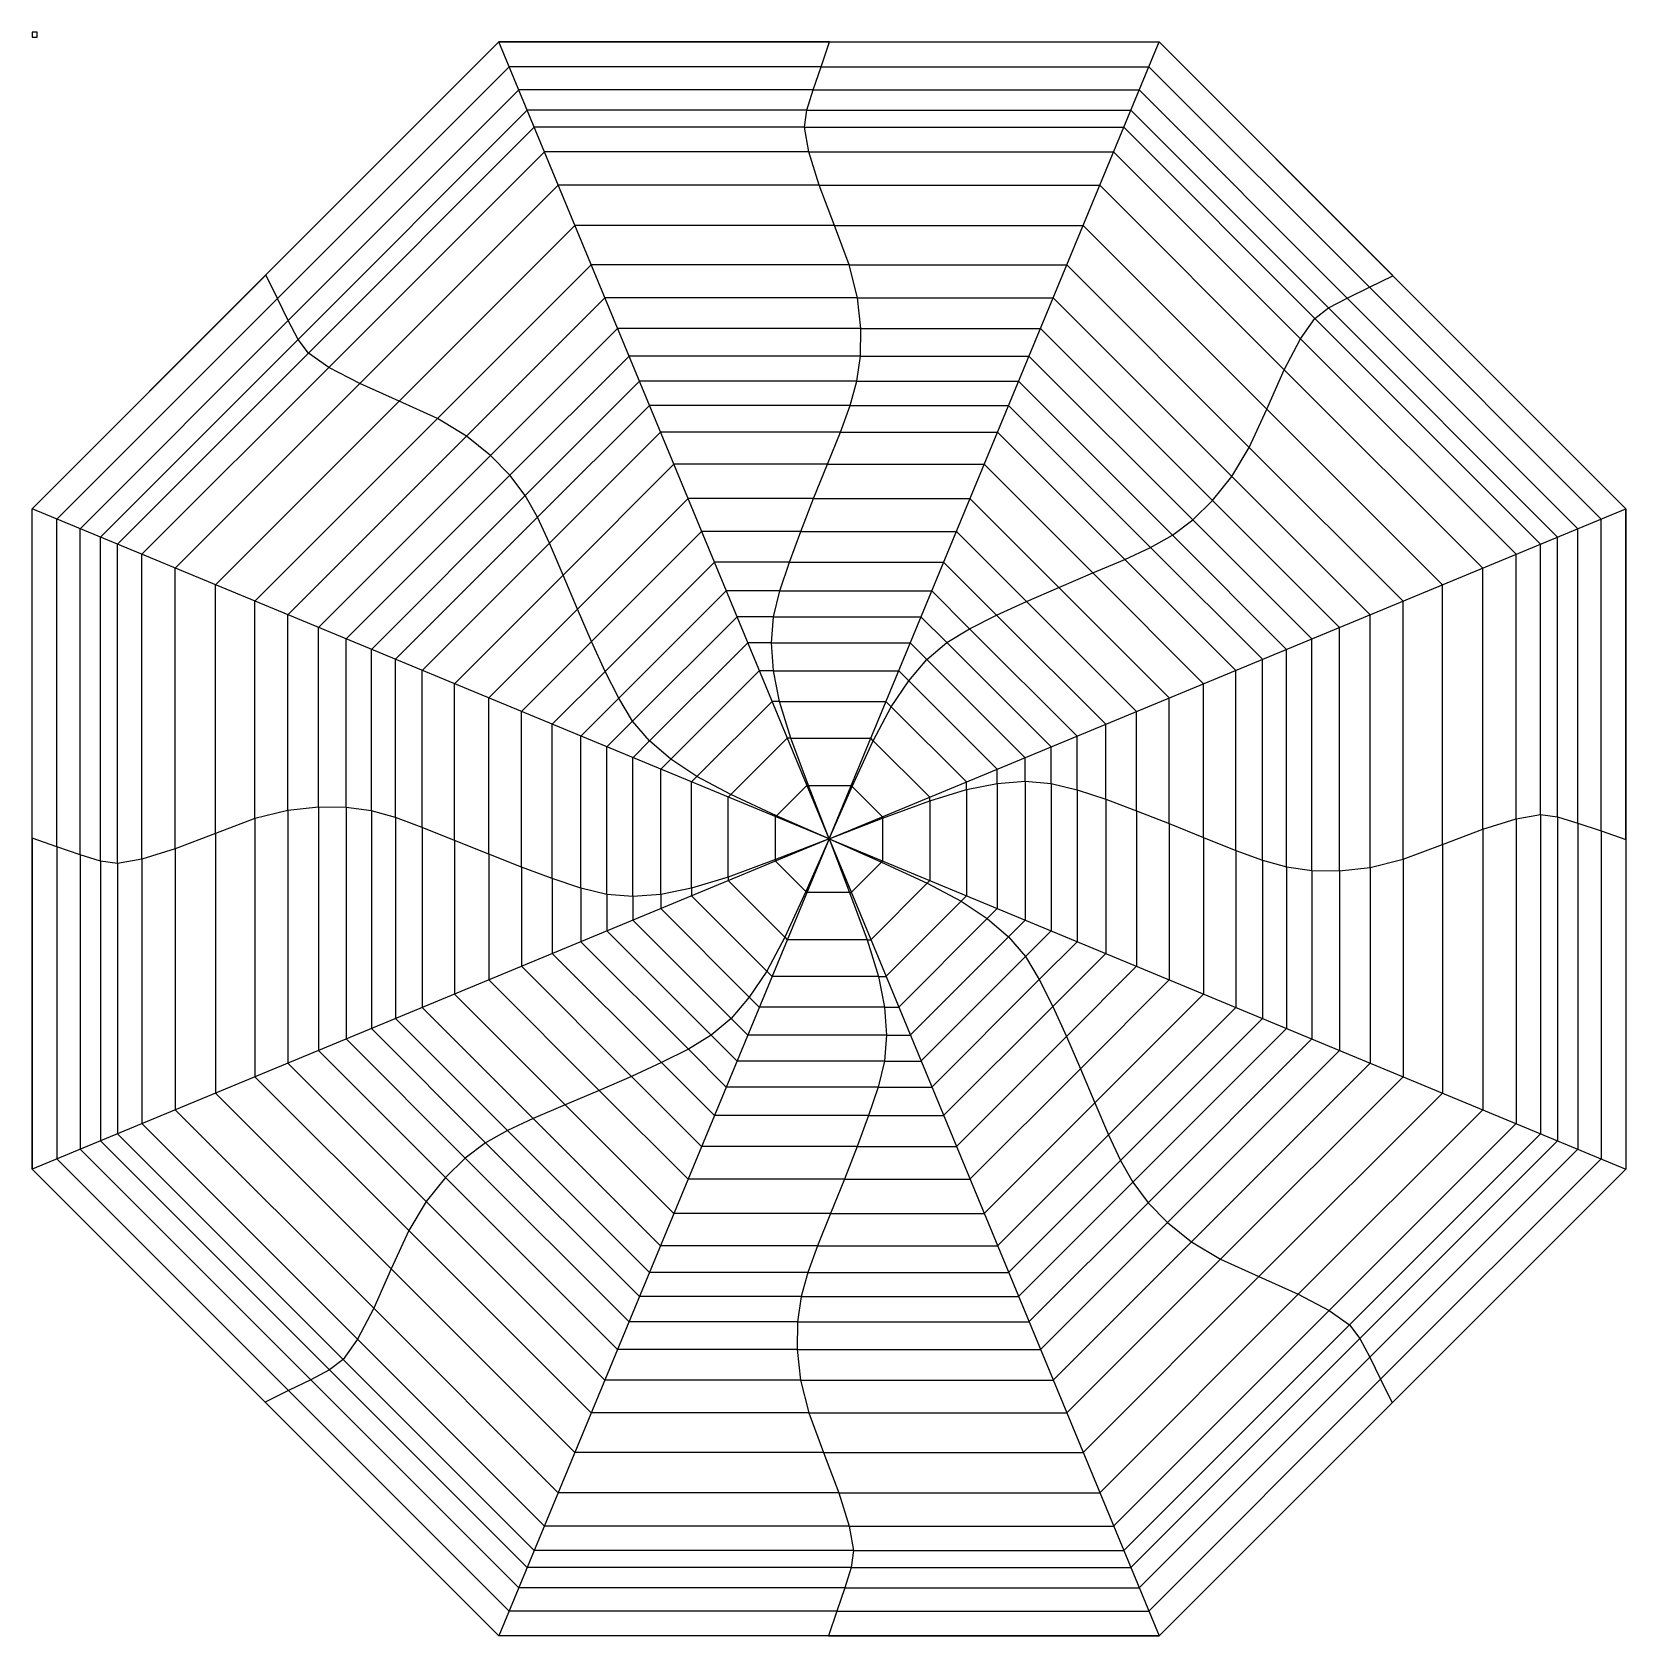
# Model space of a CAD drawing. Extents: x -1617 to 1617, y -1617 to 1637.
import ezdxf

# ---------------------------------------------------------------- set-up
doc = ezdxf.new("R2010")
doc.units = 0

msp = doc.modelspace()

# ---------------------------------------------------------------- linework, layer by layer
at = {"layer": 'CutLine', "color": 250, "linetype": 'CONTINUOUS'}
for p, q in [((-1617.4, 670), (-670, 1617.4)), ((-670, 1617.4), (670, 1617.4)), ((670, 1617.4), (1617.4, 670)), ((-1617.4, -670), (-1617.4, 670)), ((1617.4, 670), (1617.4, -670)), ((-670, -1617.4), (-1617.4, -670)), ((1617.4, -670), (670, -1617.4)), ((670, -1617.4), (-670, -1617.4))]:
    msp.add_line(p, q, dxfattribs=at)
at = {"layer": 'MountainLine', "color": 1, "linetype": 'CONTINUOUS'}
for p, q in [((-1142.8, 1144.6), (-670, 1617.4)), ((0, 0), (-670, 1617.4)), ((0, 0), (670, 1617.4)), ((1.3, 1617.4), (670, 1617.4)), ((-1119.5, 1096.7), (-649.1, 1567.1)), ((-16.1, 1567.1), (649.1, 1567.1)), ((-1097.4, 1052), (-629.5, 1519.9)), ((-32.1, 1519.9), (629.5, 1519.9)), ((-1077.5, 1013.7), (-612.5, 1478.7)), ((-45.1, 1478.7), (612.5, 1478.7)), ((-1056.5, 986), (-598.3, 1444.3)), ((-49.8, 1444.3), (598.3, 1444.3)), ((-1014.9, 957), (-577.6, 1394.4)), ((-40.9, 1394.4), (577.6, 1394.4)), ((-952.3, 924.1), (-549.6, 1326.8)), ((-20, 1326.8), (549.6, 1326.8)), ((11.3, 1245), (-515.7, 1245)), ((888.3, 872.3), (515.7, 1245)), ((41.2, 1165), (-482.6, 1165)), ((852.9, 794.7), (482.6, 1165)), ((1144.6, 1142.8), (1617.4, 670)), ((1096.7, 1119.5), (1567.1, 649.1)), ((58, 1098.2), (-454.9, 1098.2)), ((817.5, 735.5), (454.9, 1098.2)), ((1013.7, 1077.5), (1478.7, 612.5)), ((1052, 1097.4), (1519.9, 629.5)), ((986, 1056.5), (1444.3, 598.3)), ((64.7, 1035.9), (-429.1, 1035.9)), ((778.2, 686.8), (429.1, 1035.9)), ((957, 1014.9), (1394.4, 577.6)), ((64.1, 979.9), (-405.9, 979.9)), ((738.2, 647.6), (405.9, 979.9)), ((924.1, 952.3), (1326.8, 549.6)), ((56.8, 928.7), (-384.7, 928.7)), ((696.9, 616.6), (384.7, 928.7)), ((-872.3, 888.3), (-1245, 515.7)), ((43.2, 879.9), (-364.5, 879.9)), ((652.7, 591.6), (364.5, 879.9)), ((-794.7, 852.9), (-1165, 482.6)), ((-735.5, 817.5), (-1098.2, 454.9)), ((23.3, 825.5), (-341.9, 825.5)), ((600.2, 567.3), (341.9, 825.5)), ((-686.8, 778.2), (-1035.9, 429.1)), ((-2.9, 760.4), (-315, 760.4)), ((535.6, 539.7), (315, 760.4)), ((-647.6, 738.2), (-979.9, 405.9)), ((-616.6, 696.9), (-928.7, 384.7)), ((-510.4, 466.3), (-286.1, 690.7)), ((-31.2, 690.7), (286.1, 690.7)), ((0, 0), (-1617.4, 670)), ((-1617.4, 1.3), (-1617.4, 670)), ((-591.6, 652.7), (-879.9, 364.5)), ((0, 0), (1617.4, 670)), ((-1567.1, -16.1), (-1567.1, 649.1)), ((-1519.9, -32.1), (-1519.9, 629.5)), ((-481.8, 400.7), (-258.5, 624.1)), ((-57.3, 624.1), (258.5, 624.1)), ((-1478.7, -45.1), (-1478.7, 612.5)), ((-1444.3, -49.8), (-1444.3, 598.3)), ((-567.3, 600.2), (-825.5, 341.9)), ((-1394.4, -40.9), (-1394.4, 577.6)), ((-454, 340.1), (-232.6, 561.6)), ((-80.5, 561.6), (232.6, 561.6)), ((-1326.8, -20), (-1326.8, 549.6)), ((-539.7, 535.6), (-760.4, 315)), ((-426.7, 285.4), (-208.6, 503.5)), ((-99.9, 503.5), (208.6, 503.5)), ((466.3, 510.4), (690.7, 286.1)), ((1245, -11.3), (1245, 515.7)), ((400.7, 481.8), (624.1, 258.5)), ((1165, -41.2), (1165, 482.6)), ((-398.5, 238.9), (-186.7, 450.7)), ((-112.8, 450.7), (186.7, 450.7)), ((285.4, 426.7), (503.5, 208.6)), ((340.1, 454), (561.6, 232.6)), ((1035.9, -64.7), (1035.9, 429.1)), ((1098.2, -58), (1098.2, 454.9)), ((-364.1, 198.8), (-164.9, 398)), ((-116.9, 398), (164.9, 398)), ((238.9, 398.5), (450.7, 186.7)), ((979.9, -64.1), (979.9, 405.9)), ((198.8, 364.1), (398, 164.9)), ((879.9, -43.2), (879.9, 364.5)), ((928.7, -56.8), (928.7, 384.7)), ((-320.9, 161.7), (-141.4, 341.3)), ((-112.6, 341.3), (141.4, 341.3)), ((825.5, -23.3), (825.5, 341.9)), ((161.7, 320.9), (341.3, 141.4)), ((760.4, 2.9), (760.4, 315)), ((-690.7, -31.2), (-690.7, 286.1)), ((-268.2, 126.5), (-115.6, 279.1)), ((-100.2, 279.1), (115.6, 279.1)), ((126.5, 268.2), (279.1, 115.6)), ((-624.1, -57.3), (-624.1, 258.5)), ((-561.6, -80.5), (-561.6, 232.6)), ((-503.5, -99.9), (-503.5, 208.6)), ((-199.4, 89.9), (-84.7, 204.5)), ((-77.4, 204.5), (84.7, 204.5)), ((89.9, 199.4), (204.5, 84.7)), ((-450.7, -112.8), (-450.7, 186.7)), ((-398, -116.9), (-398, 164.9)), ((-341.3, -112.6), (-341.3, 141.4)), ((-279.1, -100.2), (-279.1, 115.6)), ((-106.4, 47.2), (-45, 108.6)), ((-41.9, 108.6), (45, 108.6)), ((47.2, 106.4), (108.6, 45)), ((279.1, 100.2), (279.1, -115.6)), ((341.3, 112.6), (341.3, -141.4)), ((398, 116.9), (398, -164.9)), ((450.7, 112.8), (450.7, -186.7)), ((503.5, 99.9), (503.5, -208.6)), ((-204.5, -77.4), (-204.5, 84.7)), ((204.5, 77.4), (204.5, -84.7)), ((561.6, 80.5), (561.6, -232.6)), ((-1165, 41.2), (-1165, -482.6)), ((-1098.2, 58), (-1098.2, -454.9)), ((-1035.9, 64.7), (-1035.9, -429.1)), ((-979.9, 64.1), (-979.9, -405.9)), ((-928.7, 56.8), (-928.7, -384.7)), ((-879.9, 43.2), (-879.9, -364.5)), ((-108.6, -41.9), (-108.6, 45)), ((108.6, 41.9), (108.6, -45)), ((624.1, 57.3), (624.1, -258.5)), ((1394.4, 40.9), (1394.4, -577.6)), ((1444.3, 49.8), (1444.3, -598.3)), ((1478.7, 45.1), (1478.7, -612.5)), ((0, 0), (-1617.4, -670)), ((-1245, 11.3), (-1245, -515.7)), ((-825.5, 23.3), (-825.5, -341.9)), ((0, 0), (-670, -1617.4)), ((0, 0), (670, -1617.4)), ((0, 0), (1617.4, -670)), ((0, 0), (0, 0)), ((0, 0), (0, 0)), ((0, 0), (0, 0)), ((0, 0), (0, 0)), ((0, 0), (0, 0)), ((0, 0), (0, 0)), ((0, 0), (0, 0)), ((0, 0), (0, 0)), ((690.7, 31.2), (690.7, -286.1)), ((1326.8, 20), (1326.8, -549.6)), ((1519.9, 32.1), (1519.9, -629.5)), ((1567.1, 16.1), (1567.1, -649.1)), ((-760.4, -2.9), (-760.4, -315)), ((1617.4, -1.3), (1617.4, -670)), ((-47.2, -106.4), (-108.6, -45)), ((106.4, -47.2), (45, -108.6)), ((-89.9, -199.4), (-204.5, -84.7)), ((199.4, -89.9), (84.7, -204.5)), ((-126.5, -268.2), (-279.1, -115.6)), ((41.9, -108.6), (-45, -108.6)), ((268.2, -126.5), (115.6, -279.1)), ((-161.7, -320.9), (-341.3, -141.4)), ((320.9, -161.7), (141.4, -341.3)), ((-238.9, -398.5), (-450.7, -186.7)), ((-198.8, -364.1), (-398, -164.9)), ((-285.4, -426.7), (-503.5, -208.6)), ((77.4, -204.5), (-84.7, -204.5)), ((364.1, -198.8), (164.9, -398)), ((-400.7, -481.8), (-624.1, -258.5)), ((-340.1, -454), (-561.6, -232.6)), ((398.5, -238.9), (186.7, -450.7)), ((-466.3, -510.4), (-690.7, -286.1)), ((100.2, -279.1), (-115.6, -279.1)), ((426.7, -285.4), (208.6, -503.5)), ((539.7, -535.6), (760.4, -315)), ((112.6, -341.3), (-141.4, -341.3)), ((454, -340.1), (232.6, -561.6)), ((567.3, -600.2), (825.5, -341.9)), ((591.6, -652.7), (879.9, -364.5)), ((616.6, -696.9), (928.7, -384.7)), ((116.9, -398), (-164.9, -398)), ((481.8, -400.7), (258.5, -624.1)), ((647.6, -738.2), (979.9, -405.9)), ((112.8, -450.7), (-186.7, -450.7)), ((686.8, -778.2), (1035.9, -429.1)), ((735.5, -817.5), (1098.2, -454.9)), ((510.4, -466.3), (286.1, -690.7)), ((794.7, -852.9), (1165, -482.6)), ((99.9, -503.5), (-208.6, -503.5)), ((872.3, -888.3), (1245, -515.7)), ((-924.1, -952.3), (-1326.8, -549.6)), ((-535.6, -539.7), (-315, -760.4)), ((-957, -1014.9), (-1394.4, -577.6)), ((-600.2, -567.3), (-341.9, -825.5)), ((80.5, -561.6), (-232.6, -561.6)), ((-1013.7, -1077.5), (-1478.7, -612.5)), ((-986, -1056.5), (-1444.3, -598.3)), ((-696.9, -616.6), (-384.7, -928.7)), ((-652.7, -591.6), (-364.5, -879.9)), ((-1096.7, -1119.5), (-1567.1, -649.1)), ((-1052, -1097.4), (-1519.9, -629.5)), ((-738.2, -647.6), (-405.9, -979.9)), ((57.3, -624.1), (-258.5, -624.1)), ((-1144.6, -1142.8), (-1617.4, -670)), ((-778.2, -686.8), (-429.1, -1035.9)), ((31.2, -690.7), (-286.1, -690.7)), ((-817.5, -735.5), (-454.9, -1098.2)), ((2.9, -760.4), (315, -760.4)), ((-852.9, -794.7), (-482.6, -1165)), ((-23.3, -825.5), (341.9, -825.5)), ((-888.3, -872.3), (-515.7, -1245)), ((-43.2, -879.9), (364.5, -879.9)), ((-56.8, -928.7), (384.7, -928.7)), ((952.3, -924.1), (549.6, -1326.8)), ((1014.9, -957), (577.6, -1394.4)), ((-64.1, -979.9), (405.9, -979.9)), ((1056.5, -986), (598.3, -1444.3)), ((-64.7, -1035.9), (429.1, -1035.9)), ((1077.5, -1013.7), (612.5, -1478.7)), ((1097.4, -1052), (629.5, -1519.9)), ((-58, -1098.2), (454.9, -1098.2)), ((1119.5, -1096.7), (649.1, -1567.1)), ((-41.2, -1165), (482.6, -1165)), ((1142.8, -1144.6), (670, -1617.4)), ((-11.3, -1245), (515.7, -1245)), ((20, -1326.8), (-549.6, -1326.8)), ((40.9, -1394.4), (-577.6, -1394.4)), ((49.8, -1444.3), (-598.3, -1444.3)), ((45.1, -1478.7), (-612.5, -1478.7)), ((32.1, -1519.9), (-629.5, -1519.9)), ((16.1, -1567.1), (-649.1, -1567.1)), ((-1.3, -1617.4), (-670, -1617.4))]:
    msp.add_line(p, q, dxfattribs=at)
at = {"layer": 'reference 10mm', "color": 250, "linetype": 'CONTINUOUS'}
for p, q in [((-1607.4, 1637.4), (-1617.4, 1637.4)), ((-1617.4, 1637.4), (-1617.4, 1627.4)), ((-1617.4, 1627.4), (-1607.4, 1627.4)), ((-1607.4, 1627.4), (-1607.4, 1637.4))]:
    msp.add_line(p, q, dxfattribs=at)
at = {"layer": 'ValleyLine', "color": 5, "linetype": 'CONTINUOUS'}
for p, q in [((1.3, 1617.4), (-670, 1617.4)), ((-16.1, 1567.1), (1.3, 1617.4)), ((1.3, 1617.4), (1.3, 1617.4)), ((1144.6, 1142.8), (670, 1617.4)), ((-16.1, 1567.1), (-649.1, 1567.1)), ((-32.1, 1519.9), (-16.1, 1567.1)), ((1096.7, 1119.5), (649.1, 1567.1)), ((-32.1, 1519.9), (-629.5, 1519.9)), ((-45.1, 1478.7), (-32.1, 1519.9)), ((1052, 1097.4), (629.5, 1519.9)), ((-45.1, 1478.7), (-612.5, 1478.7)), ((-49.8, 1444.3), (-45.1, 1478.7)), ((1013.7, 1077.5), (612.5, 1478.7)), ((-49.8, 1444.3), (-598.3, 1444.3)), ((-40.9, 1394.4), (-49.8, 1444.3)), ((986, 1056.5), (598.3, 1444.3)), ((-40.9, 1394.4), (-577.6, 1394.4)), ((-20, 1326.8), (-40.9, 1394.4)), ((957, 1014.9), (577.6, 1394.4)), ((-20, 1326.8), (-549.6, 1326.8)), ((11.3, 1245), (-20, 1326.8)), ((924.1, 952.3), (549.6, 1326.8)), ((-872.3, 888.3), (-515.7, 1245)), ((41.2, 1165), (11.3, 1245)), ((11.3, 1245), (515.7, 1245)), ((-1142.8, 1144.6), (-1617.4, 670)), ((-1119.5, 1096.7), (-1142.8, 1144.6)), ((-1142.8, 1144.6), (-1142.8, 1144.6)), ((-794.7, 852.9), (-482.6, 1165)), ((58, 1098.2), (41.2, 1165)), ((41.2, 1165), (482.6, 1165)), ((1096.7, 1119.5), (1144.6, 1142.8)), ((1144.6, 1142.8), (1144.6, 1142.8)), ((1052, 1097.4), (1096.7, 1119.5)), ((-1119.5, 1096.7), (-1567.1, 649.1)), ((-1097.4, 1052), (-1119.5, 1096.7)), ((-735.5, 817.5), (-454.9, 1098.2)), ((64.7, 1035.9), (58, 1098.2)), ((58, 1098.2), (454.9, 1098.2)), ((986, 1056.5), (1013.7, 1077.5)), ((1013.7, 1077.5), (1052, 1097.4)), ((-1097.4, 1052), (-1519.9, 629.5)), ((-1077.5, 1013.7), (-1097.4, 1052)), ((957, 1014.9), (986, 1056.5)), ((-1077.5, 1013.7), (-1478.7, 612.5)), ((-1056.5, 986), (-1077.5, 1013.7)), ((-686.8, 778.2), (-429.1, 1035.9)), ((64.1, 979.9), (64.7, 1035.9)), ((64.7, 1035.9), (429.1, 1035.9)), ((924.1, 952.3), (957, 1014.9)), ((-1056.5, 986), (-1444.3, 598.3)), ((-1014.9, 957), (-1056.5, 986)), ((-647.6, 738.2), (-405.9, 979.9)), ((56.8, 928.7), (64.1, 979.9)), ((64.1, 979.9), (405.9, 979.9)), ((-1014.9, 957), (-1394.4, 577.6)), ((-952.3, 924.1), (-1014.9, 957)), ((888.3, 872.3), (924.1, 952.3)), ((-952.3, 924.1), (-1326.8, 549.6)), ((-872.3, 888.3), (-952.3, 924.1)), ((-616.6, 696.9), (-384.7, 928.7)), ((43.2, 879.9), (56.8, 928.7)), ((56.8, 928.7), (384.7, 928.7)), ((-794.7, 852.9), (-872.3, 888.3)), ((-591.6, 652.7), (-364.5, 879.9)), ((23.3, 825.5), (43.2, 879.9)), ((43.2, 879.9), (364.5, 879.9)), ((-735.5, 817.5), (-794.7, 852.9)), ((852.9, 794.7), (888.3, 872.3)), ((888.3, 872.3), (1245, 515.7)), ((-686.8, 778.2), (-735.5, 817.5)), ((-567.3, 600.2), (-341.9, 825.5)), ((-2.9, 760.4), (23.3, 825.5)), ((23.3, 825.5), (341.9, 825.5)), ((817.5, 735.5), (852.9, 794.7)), ((852.9, 794.7), (1165, 482.6)), ((-647.6, 738.2), (-686.8, 778.2)), ((-539.7, 535.6), (-315, 760.4)), ((-31.2, 690.7), (-2.9, 760.4)), ((-2.9, 760.4), (315, 760.4)), ((-616.6, 696.9), (-647.6, 738.2)), ((778.2, 686.8), (817.5, 735.5)), ((817.5, 735.5), (1098.2, 454.9)), ((-591.6, 652.7), (-616.6, 696.9)), ((-31.2, 690.7), (-286.1, 690.7)), ((-57.3, 624.1), (-31.2, 690.7)), ((466.3, 510.4), (286.1, 690.7)), ((738.2, 647.6), (778.2, 686.8)), ((778.2, 686.8), (1035.9, 429.1)), ((-567.3, 600.2), (-591.6, 652.7)), ((1617.4, -1.3), (1617.4, 670)), ((-57.3, 624.1), (-258.5, 624.1)), ((-80.5, 561.6), (-57.3, 624.1)), ((400.7, 481.8), (258.5, 624.1)), ((696.9, 616.6), (738.2, 647.6)), ((738.2, 647.6), (979.9, 405.9)), ((1519.9, 32.1), (1519.9, 629.5)), ((1567.1, 16.1), (1567.1, 649.1)), ((-539.7, 535.6), (-567.3, 600.2)), ((600.2, 567.3), (652.7, 591.6)), ((652.7, 591.6), (696.9, 616.6)), ((652.7, 591.6), (879.9, 364.5)), ((696.9, 616.6), (928.7, 384.7)), ((1444.3, 49.8), (1444.3, 598.3)), ((1478.7, 45.1), (1478.7, 612.5)), ((-80.5, 561.6), (-232.6, 561.6)), ((-99.9, 503.5), (-80.5, 561.6)), ((340.1, 454), (232.6, 561.6)), ((535.6, 539.7), (600.2, 567.3)), ((600.2, 567.3), (825.5, 341.9)), ((1394.4, 40.9), (1394.4, 577.6)), ((-510.4, 466.3), (-539.7, 535.6)), ((466.3, 510.4), (535.6, 539.7)), ((535.6, 539.7), (760.4, 315)), ((1326.8, 20), (1326.8, 549.6)), ((-1245, 11.3), (-1245, 515.7)), ((-99.9, 503.5), (-208.6, 503.5)), ((-112.8, 450.7), (-99.9, 503.5)), ((285.4, 426.7), (208.6, 503.5)), ((400.7, 481.8), (466.3, 510.4)), ((-1165, 41.2), (-1165, 482.6)), ((-510.4, 466.3), (-690.7, 286.1)), ((-481.8, 400.7), (-510.4, 466.3)), ((340.1, 454), (400.7, 481.8)), ((-1098.2, 58), (-1098.2, 454.9)), ((-1035.9, 64.7), (-1035.9, 429.1)), ((-112.8, 450.7), (-186.7, 450.7)), ((-116.9, 398), (-112.8, 450.7)), ((238.9, 398.5), (186.7, 450.7)), ((238.9, 398.5), (285.4, 426.7)), ((285.4, 426.7), (340.1, 454)), ((-979.9, 64.1), (-979.9, 405.9)), ((-481.8, 400.7), (-624.1, 258.5)), ((-454, 340.1), (-481.8, 400.7)), ((-116.9, 398), (-164.9, 398)), ((-112.6, 341.3), (-116.9, 398)), ((198.8, 364.1), (164.9, 398)), ((198.8, 364.1), (238.9, 398.5)), ((-928.7, 56.8), (-928.7, 384.7)), ((-879.9, 43.2), (-879.9, 364.5)), ((161.7, 320.9), (198.8, 364.1)), ((-825.5, 23.3), (-825.5, 341.9)), ((-454, 340.1), (-561.6, 232.6)), ((-426.7, 285.4), (-454, 340.1)), ((-112.6, 341.3), (-141.4, 341.3)), ((-100.2, 279.1), (-112.6, 341.3)), ((161.7, 320.9), (141.4, 341.3)), ((-760.4, -2.9), (-760.4, 315)), ((126.5, 268.2), (161.7, 320.9)), ((-426.7, 285.4), (-503.5, 208.6)), ((-398.5, 238.9), (-426.7, 285.4)), ((-100.2, 279.1), (-115.6, 279.1)), ((-77.4, 204.5), (-100.2, 279.1)), ((89.9, 199.4), (126.5, 268.2)), ((126.5, 268.2), (115.6, 279.1)), ((690.7, 31.2), (690.7, 286.1)), ((-398.5, 238.9), (-450.7, 186.7)), ((-364.1, 198.8), (-398.5, 238.9)), ((561.6, 80.5), (561.6, 232.6)), ((624.1, 57.3), (624.1, 258.5)), ((-364.1, 198.8), (-398, 164.9)), ((-320.9, 161.7), (-364.1, 198.8)), ((-77.4, 204.5), (-84.7, 204.5)), ((-41.9, 108.6), (-77.4, 204.5)), ((47.2, 106.4), (89.9, 199.4)), ((89.9, 199.4), (84.7, 204.5)), ((503.5, 99.9), (503.5, 208.6)), ((398, 116.9), (398, 164.9)), ((450.7, 112.8), (450.7, 186.7)), ((-320.9, 161.7), (-341.3, 141.4)), ((-268.2, 126.5), (-320.9, 161.7)), ((341.3, 112.6), (341.3, 141.4)), ((-268.2, 126.5), (-279.1, 115.6)), ((-199.4, 89.9), (-268.2, 126.5)), ((-41.9, 108.6), (-45, 108.6)), ((0, 0), (-41.9, 108.6)), ((0, 0), (47.2, 106.4)), ((47.2, 106.4), (45, 108.6)), ((204.5, 77.4), (279.1, 100.2)), ((279.1, 100.2), (279.1, 115.6)), ((279.1, 100.2), (341.3, 112.6)), ((341.3, 112.6), (398, 116.9)), ((398, 116.9), (450.7, 112.8)), ((450.7, 112.8), (503.5, 99.9)), ((503.5, 99.9), (561.6, 80.5)), ((-199.4, 89.9), (-204.5, 84.7)), ((-106.4, 47.2), (-199.4, 89.9)), ((108.6, 41.9), (204.5, 77.4)), ((204.5, 77.4), (204.5, 84.7)), ((561.6, 80.5), (624.1, 57.3)), ((-1165, 41.2), (-1245, 11.3)), ((-1098.2, 58), (-1165, 41.2)), ((-1035.9, 64.7), (-1098.2, 58)), ((-979.9, 64.1), (-1035.9, 64.7)), ((-928.7, 56.8), (-979.9, 64.1)), ((-879.9, 43.2), (-928.7, 56.8)), ((-825.5, 23.3), (-879.9, 43.2)), ((-106.4, 47.2), (-108.6, 45)), ((0, 0), (-106.4, 47.2)), ((0, 0), (108.6, 41.9)), ((108.6, 41.9), (108.6, 45)), ((624.1, 57.3), (690.7, 31.2)), ((1326.8, 20), (1394.4, 40.9)), ((1394.4, 40.9), (1444.3, 49.8)), ((1444.3, 49.8), (1478.7, 45.1)), ((1478.7, 45.1), (1519.9, 32.1)), ((-1567.1, -16.1), (-1617.4, 1.3)), ((-1617.4, 1.3), (-1617.4, 1.3)), ((-1617.4, 1.3), (-1617.4, -670)), ((-1245, 11.3), (-1326.8, -20)), ((-760.4, -2.9), (-825.5, 23.3)), ((0, 0), (-108.6, -41.9)), ((0, 0), (-47.2, -106.4)), ((0, 0), (0, 0)), ((0, 0), (0, 0)), ((0, 0), (41.9, -108.6)), ((0, 0), (0, 0)), ((0, 0), (106.4, -47.2)), ((0, 0), (0, 0)), ((0, 0), (0, 0)), ((0, 0), (0, 0)), ((0, 0), (0, 0)), ((0, 0), (0, 0)), ((690.7, 31.2), (760.4, 2.9)), ((760.4, 2.9), (825.5, -23.3)), ((760.4, 2.9), (760.4, -315)), ((1245, -11.3), (1326.8, 20)), ((1519.9, 32.1), (1567.1, 16.1)), ((1567.1, 16.1), (1617.4, -1.3)), ((-1519.9, -32.1), (-1567.1, -16.1)), ((-1567.1, -16.1), (-1567.1, -649.1)), ((-1478.7, -45.1), (-1519.9, -32.1)), ((-1519.9, -32.1), (-1519.9, -629.5)), ((-1326.8, -20), (-1394.4, -40.9)), ((-1326.8, -20), (-1326.8, -549.6)), ((-690.7, -31.2), (-760.4, -2.9)), ((-624.1, -57.3), (-690.7, -31.2)), ((-690.7, -31.2), (-690.7, -286.1)), ((825.5, -23.3), (879.9, -43.2)), ((825.5, -23.3), (825.5, -341.9)), ((1165, -41.2), (1245, -11.3)), ((1245, -11.3), (1245, -515.7)), ((1617.4, -1.3), (1617.4, -1.3)), ((-1444.3, -49.8), (-1478.7, -45.1)), ((-1478.7, -45.1), (-1478.7, -612.5)), ((-1394.4, -40.9), (-1444.3, -49.8)), ((-1444.3, -49.8), (-1444.3, -598.3)), ((-1394.4, -40.9), (-1394.4, -577.6)), ((-561.6, -80.5), (-624.1, -57.3)), ((-624.1, -57.3), (-624.1, -258.5)), ((-108.6, -41.9), (-204.5, -77.4)), ((-108.6, -41.9), (-108.6, -45)), ((106.4, -47.2), (108.6, -45)), ((106.4, -47.2), (199.4, -89.9)), ((879.9, -43.2), (928.7, -56.8)), ((879.9, -43.2), (879.9, -364.5)), ((928.7, -56.8), (979.9, -64.1)), ((928.7, -56.8), (928.7, -384.7)), ((979.9, -64.1), (1035.9, -64.7)), ((979.9, -64.1), (979.9, -405.9)), ((1035.9, -64.7), (1098.2, -58)), ((1035.9, -64.7), (1035.9, -429.1)), ((1098.2, -58), (1165, -41.2)), ((1098.2, -58), (1098.2, -454.9)), ((1165, -41.2), (1165, -482.6)), ((-503.5, -99.9), (-561.6, -80.5)), ((-561.6, -80.5), (-561.6, -232.6)), ((-204.5, -77.4), (-279.1, -100.2)), ((-204.5, -77.4), (-204.5, -84.7)), ((199.4, -89.9), (204.5, -84.7)), ((199.4, -89.9), (268.2, -126.5)), ((-450.7, -112.8), (-503.5, -99.9)), ((-503.5, -99.9), (-503.5, -208.6)), ((-398, -116.9), (-450.7, -112.8)), ((-450.7, -112.8), (-450.7, -186.7)), ((-341.3, -112.6), (-398, -116.9)), ((-398, -116.9), (-398, -164.9)), ((-279.1, -100.2), (-341.3, -112.6)), ((-341.3, -112.6), (-341.3, -141.4)), ((-279.1, -100.2), (-279.1, -115.6)), ((-47.2, -106.4), (-89.9, -199.4)), ((-47.2, -106.4), (-45, -108.6)), ((41.9, -108.6), (77.4, -204.5)), ((41.9, -108.6), (45, -108.6)), ((268.2, -126.5), (279.1, -115.6)), ((268.2, -126.5), (320.9, -161.7)), ((320.9, -161.7), (341.3, -141.4)), ((320.9, -161.7), (364.1, -198.8)), ((364.1, -198.8), (398, -164.9)), ((398.5, -238.9), (450.7, -186.7)), ((-89.9, -199.4), (-126.5, -268.2)), ((-89.9, -199.4), (-84.7, -204.5)), ((77.4, -204.5), (100.2, -279.1)), ((77.4, -204.5), (84.7, -204.5)), ((364.1, -198.8), (398.5, -238.9)), ((426.7, -285.4), (503.5, -208.6)), ((398.5, -238.9), (426.7, -285.4)), ((454, -340.1), (561.6, -232.6)), ((481.8, -400.7), (624.1, -258.5)), ((-126.5, -268.2), (-161.7, -320.9)), ((-126.5, -268.2), (-115.6, -279.1)), ((100.2, -279.1), (112.6, -341.3)), ((100.2, -279.1), (115.6, -279.1)), ((426.7, -285.4), (454, -340.1)), ((510.4, -466.3), (690.7, -286.1)), ((-535.6, -539.7), (-760.4, -315)), ((-161.7, -320.9), (-198.8, -364.1)), ((-161.7, -320.9), (-141.4, -341.3)), ((-600.2, -567.3), (-825.5, -341.9)), ((112.6, -341.3), (116.9, -398)), ((112.6, -341.3), (141.4, -341.3)), ((454, -340.1), (481.8, -400.7)), ((-696.9, -616.6), (-928.7, -384.7)), ((-652.7, -591.6), (-879.9, -364.5)), ((-198.8, -364.1), (-238.9, -398.5)), ((-198.8, -364.1), (-164.9, -398)), ((-738.2, -647.6), (-979.9, -405.9)), ((-238.9, -398.5), (-285.4, -426.7)), ((-238.9, -398.5), (-186.7, -450.7)), ((116.9, -398), (112.8, -450.7)), ((116.9, -398), (164.9, -398)), ((481.8, -400.7), (510.4, -466.3)), ((-817.5, -735.5), (-1098.2, -454.9)), ((-778.2, -686.8), (-1035.9, -429.1)), ((-340.1, -454), (-400.7, -481.8)), ((-285.4, -426.7), (-340.1, -454)), ((-340.1, -454), (-232.6, -561.6)), ((-285.4, -426.7), (-208.6, -503.5)), ((112.8, -450.7), (99.9, -503.5)), ((112.8, -450.7), (186.7, -450.7)), ((-852.9, -794.7), (-1165, -482.6)), ((-400.7, -481.8), (-466.3, -510.4)), ((-400.7, -481.8), (-258.5, -624.1)), ((510.4, -466.3), (539.7, -535.6)), ((-888.3, -872.3), (-1245, -515.7)), ((-466.3, -510.4), (-535.6, -539.7)), ((-466.3, -510.4), (-286.1, -690.7)), ((99.9, -503.5), (80.5, -561.6)), ((99.9, -503.5), (208.6, -503.5)), ((-535.6, -539.7), (-600.2, -567.3)), ((539.7, -535.6), (315, -760.4)), ((539.7, -535.6), (567.3, -600.2)), ((952.3, -924.1), (1326.8, -549.6)), ((-600.2, -567.3), (-652.7, -591.6)), ((80.5, -561.6), (57.3, -624.1)), ((80.5, -561.6), (232.6, -561.6)), ((1014.9, -957), (1394.4, -577.6)), ((-696.9, -616.6), (-738.2, -647.6)), ((-652.7, -591.6), (-696.9, -616.6)), ((567.3, -600.2), (341.9, -825.5)), ((567.3, -600.2), (591.6, -652.7)), ((1056.5, -986), (1444.3, -598.3)), ((1077.5, -1013.7), (1478.7, -612.5)), ((-738.2, -647.6), (-778.2, -686.8)), ((57.3, -624.1), (31.2, -690.7)), ((57.3, -624.1), (258.5, -624.1)), ((1097.4, -1052), (1519.9, -629.5)), ((1119.5, -1096.7), (1567.1, -649.1)), ((591.6, -652.7), (364.5, -879.9)), ((591.6, -652.7), (616.6, -696.9)), ((1142.8, -1144.6), (1617.4, -670)), ((-778.2, -686.8), (-817.5, -735.5)), ((31.2, -690.7), (2.9, -760.4)), ((31.2, -690.7), (286.1, -690.7)), ((616.6, -696.9), (384.7, -928.7)), ((616.6, -696.9), (647.6, -738.2)), ((-817.5, -735.5), (-852.9, -794.7)), ((647.6, -738.2), (405.9, -979.9)), ((647.6, -738.2), (686.8, -778.2)), ((2.9, -760.4), (-315, -760.4)), ((2.9, -760.4), (-23.3, -825.5)), ((686.8, -778.2), (429.1, -1035.9)), ((686.8, -778.2), (735.5, -817.5)), ((-852.9, -794.7), (-888.3, -872.3)), ((-23.3, -825.5), (-341.9, -825.5)), ((-23.3, -825.5), (-43.2, -879.9)), ((735.5, -817.5), (454.9, -1098.2)), ((735.5, -817.5), (794.7, -852.9)), ((-888.3, -872.3), (-924.1, -952.3)), ((794.7, -852.9), (482.6, -1165)), ((794.7, -852.9), (872.3, -888.3)), ((-43.2, -879.9), (-364.5, -879.9)), ((-43.2, -879.9), (-56.8, -928.7)), ((872.3, -888.3), (515.7, -1245)), ((872.3, -888.3), (952.3, -924.1)), ((-56.8, -928.7), (-384.7, -928.7)), ((-56.8, -928.7), (-64.1, -979.9)), ((952.3, -924.1), (1014.9, -957)), ((-924.1, -952.3), (-957, -1014.9)), ((-924.1, -952.3), (-549.6, -1326.8)), ((1014.9, -957), (1056.5, -986)), ((-64.1, -979.9), (-405.9, -979.9)), ((-64.1, -979.9), (-64.7, -1035.9)), ((1056.5, -986), (1077.5, -1013.7)), ((-957, -1014.9), (-986, -1056.5)), ((-957, -1014.9), (-577.6, -1394.4)), ((-64.7, -1035.9), (-429.1, -1035.9)), ((-64.7, -1035.9), (-58, -1098.2)), ((1077.5, -1013.7), (1097.4, -1052)), ((-986, -1056.5), (-1013.7, -1077.5)), ((-986, -1056.5), (-598.3, -1444.3)), ((1097.4, -1052), (1119.5, -1096.7)), ((-1052, -1097.4), (-1096.7, -1119.5)), ((-1013.7, -1077.5), (-1052, -1097.4)), ((-1052, -1097.4), (-629.5, -1519.9)), ((-1013.7, -1077.5), (-612.5, -1478.7)), ((-58, -1098.2), (-454.9, -1098.2)), ((-58, -1098.2), (-41.2, -1165)), ((1119.5, -1096.7), (1142.8, -1144.6)), ((-1096.7, -1119.5), (-1144.6, -1142.8)), ((-1096.7, -1119.5), (-649.1, -1567.1)), ((-1144.6, -1142.8), (-1144.6, -1142.8)), ((-1144.6, -1142.8), (-670, -1617.4)), ((-41.2, -1165), (-482.6, -1165)), ((-41.2, -1165), (-11.3, -1245)), ((1142.8, -1144.6), (1142.8, -1144.6)), ((-11.3, -1245), (-515.7, -1245)), ((-11.3, -1245), (20, -1326.8)), ((20, -1326.8), (40.9, -1394.4)), ((20, -1326.8), (549.6, -1326.8)), ((40.9, -1394.4), (49.8, -1444.3)), ((40.9, -1394.4), (577.6, -1394.4)), ((49.8, -1444.3), (45.1, -1478.7)), ((49.8, -1444.3), (598.3, -1444.3)), ((45.1, -1478.7), (32.1, -1519.9)), ((45.1, -1478.7), (612.5, -1478.7)), ((32.1, -1519.9), (16.1, -1567.1)), ((32.1, -1519.9), (629.5, -1519.9)), ((16.1, -1567.1), (-1.3, -1617.4)), ((16.1, -1567.1), (649.1, -1567.1)), ((-1.3, -1617.4), (-1.3, -1617.4)), ((-1.3, -1617.4), (670, -1617.4))]:
    msp.add_line(p, q, dxfattribs=at)

doc.saveas('drawing.dxf')
